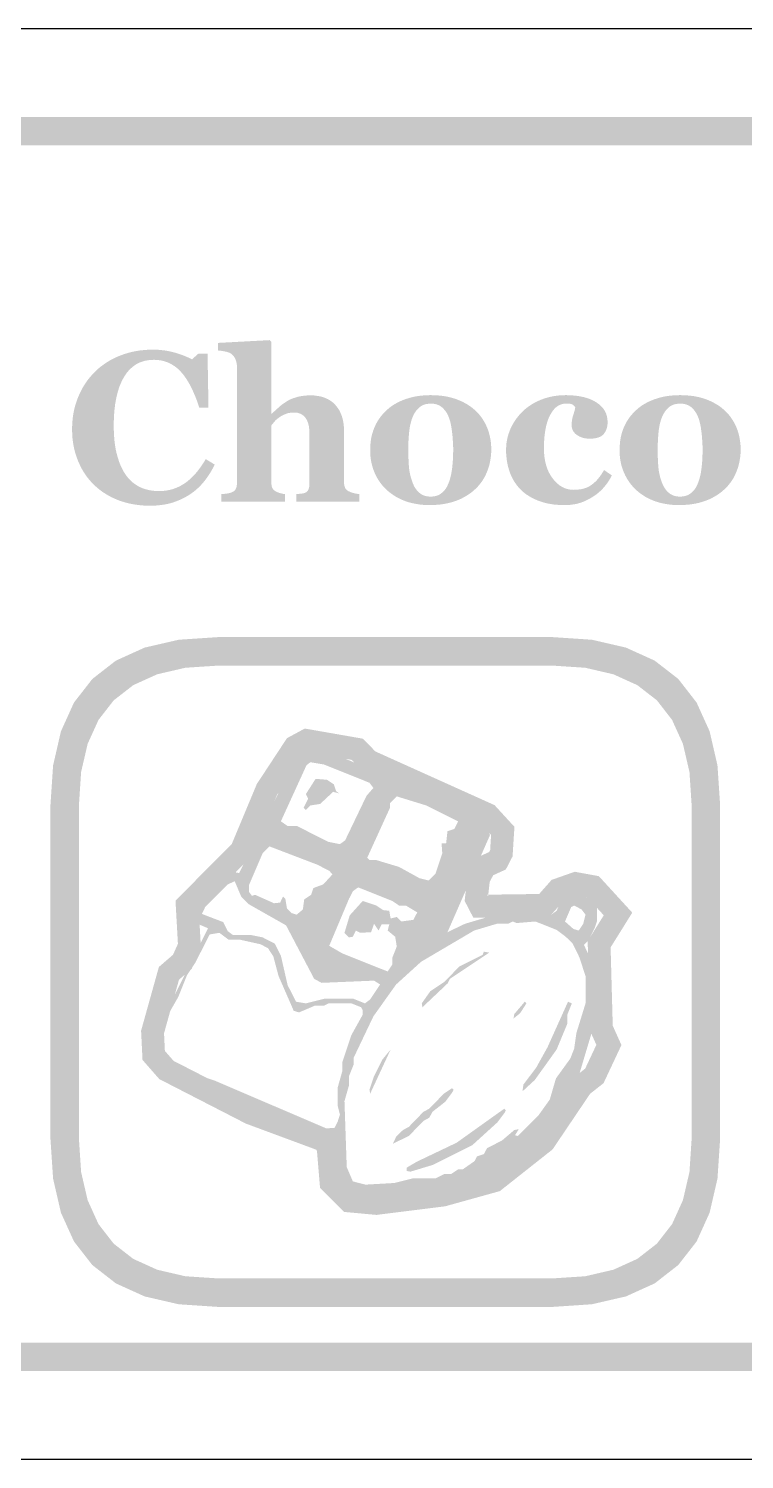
# Model space of a CAD drawing. Header units: millimetres. Extents: x 6 to 594, y 82 to 394.
# Drawn here: x 100.99 to 111.04, y 159.76 to 179.84 of the extents above; entities that cross this region are included whole.
import ezdxf

# ---------------------------------------------------------------- set-up
doc = ezdxf.new("R2010")
doc.units = ezdxf.units.MM
doc.layers.add('CUT', color=1, linetype='Continuous')
doc.layers.add('RASTER', color=7, linetype='Continuous')

msp = doc.modelspace()

# ---------------------------------------------------------------- hatches: boundary and pattern name
at = {"layer": 'RASTER'}
h = msp.add_hatch(color=7, dxfattribs=at)
h.paths.add_polyline_path([(75.2, 176.4), (75.234, 176.916), (75.338, 177.363), (75.509, 177.741), (75.75, 178.05), (76.059, 178.291), (76.438, 178.463), (76.884, 178.566), (77.4, 178.6), (134.6, 178.6), (135.116, 178.566), (135.563, 178.463), (135.941, 178.291), (136.25, 178.05), (136.491, 177.741), (136.663, 177.363), (136.766, 176.916), (136.8, 176.4), (136.8, 163.2), (136.766, 162.684), (136.663, 162.238), (136.491, 161.859), (136.25, 161.55), (135.941, 161.309), (135.563, 161.138), (135.116, 161.034), (134.6, 161), (77.4, 161), (76.884, 161.034), (76.438, 161.138), (76.059, 161.309), (75.75, 161.55), (75.509, 161.859), (75.338, 162.238), (75.234, 162.684), (75.2, 163.2)])
h.paths.add_polyline_path([(75.6, 176.4), (75.6, 163.2), (75.628, 162.778), (75.712, 162.413), (75.853, 162.103), (76.05, 161.85), (76.303, 161.653), (76.613, 161.513), (76.978, 161.428), (77.4, 161.4), (134.6, 161.4), (135.022, 161.428), (135.388, 161.513), (135.697, 161.653), (135.95, 161.85), (136.147, 162.103), (136.288, 162.413), (136.372, 162.778), (136.4, 163.2), (136.4, 176.4), (136.372, 176.822), (136.288, 177.188), (136.147, 177.497), (135.95, 177.75), (135.697, 177.947), (135.388, 178.088), (135.022, 178.172), (134.6, 178.2), (77.4, 178.2), (76.978, 178.172), (76.613, 178.088), (76.303, 177.947), (76.05, 177.75), (75.853, 177.497), (75.712, 177.188), (75.628, 176.822), (75.6, 176.4)])
for points in [[(102.69, 173.144), (102.634, 173.145), (102.578, 173.149), (102.523, 173.155), (102.469, 173.163), (102.416, 173.173), (102.364, 173.186), (102.313, 173.201), (102.262, 173.218), (102.213, 173.238), (102.166, 173.259), (102.12, 173.283), (102.076, 173.309), (102.033, 173.337), (101.992, 173.367), (101.953, 173.399), (101.915, 173.433), (101.88, 173.468), (101.847, 173.506), (101.815, 173.545), (101.786, 173.587), (101.758, 173.63), (101.732, 173.676), (101.709, 173.724), (101.687, 173.773), (101.667, 173.825), (101.65, 173.877), (101.636, 173.931), (101.624, 173.986), (101.615, 174.043), (101.608, 174.1), (101.605, 174.159), (101.603, 174.22), (101.605, 174.279), (101.609, 174.338), (101.615, 174.396), (101.624, 174.452), (101.636, 174.508), (101.651, 174.562), (101.668, 174.615), (101.688, 174.667), (101.71, 174.718), (101.734, 174.767), (101.76, 174.814), (101.789, 174.859), (101.819, 174.903), (101.852, 174.945), (101.887, 174.985), (101.924, 175.024), (101.962, 175.06), (102.003, 175.094), (102.045, 175.125), (102.089, 175.155), (102.134, 175.183), (102.182, 175.208), (102.232, 175.232), (102.283, 175.253), (102.336, 175.272), (102.39, 175.289), (102.444, 175.303), (102.5, 175.314), (102.556, 175.323), (102.614, 175.329), (102.672, 175.333), (102.731, 175.334), (102.774, 175.334), (102.816, 175.332), (102.857, 175.328), (102.896, 175.324), (102.935, 175.318), (102.973, 175.311), (103.01, 175.302), (103.046, 175.293), (103.081, 175.282), (103.114, 175.271), (103.147, 175.26), (103.177, 175.248), (103.207, 175.236), (103.235, 175.224), (103.261, 175.211), (103.286, 175.198), (103.377, 175.279), (103.505, 175.279), (103.518, 174.52), (103.389, 174.52), (103.361, 174.604), (103.331, 174.682), (103.3, 174.754), (103.268, 174.821), (103.234, 174.882), (103.199, 174.937), (103.163, 174.986), (103.125, 175.03), (103.086, 175.068), (103.044, 175.101), (103, 175.129), (102.955, 175.152), (102.907, 175.169), (102.857, 175.182), (102.804, 175.19), (102.75, 175.192), (102.683, 175.188), (102.621, 175.177), (102.562, 175.158), (102.508, 175.132), (102.458, 175.097), (102.411, 175.056), (102.369, 175.007), (102.331, 174.95), (102.298, 174.886), (102.268, 174.816), (102.244, 174.74), (102.224, 174.658), (102.208, 174.57), (102.197, 174.476), (102.19, 174.376), (102.188, 174.269), (102.189, 174.209), (102.191, 174.15), (102.195, 174.094), (102.2, 174.04), (102.207, 173.988), (102.215, 173.939), (102.225, 173.892), (102.237, 173.847), (102.25, 173.804), (102.263, 173.763), (102.278, 173.725), (102.293, 173.689), (102.31, 173.655), (102.327, 173.622), (102.346, 173.593), (102.365, 173.565), (102.387, 173.538), (102.409, 173.513), (102.433, 173.49), (102.458, 173.468), (102.483, 173.449), (102.51, 173.431), (102.537, 173.415), (102.566, 173.401), (102.595, 173.389), (102.625, 173.379), (102.656, 173.37), (102.688, 173.362), (102.72, 173.357), (102.753, 173.353), (102.787, 173.35), (102.822, 173.349), (102.873, 173.351), (102.922, 173.356), (102.97, 173.365), (103.016, 173.377), (103.061, 173.393), (103.105, 173.412), (103.147, 173.435), (103.188, 173.461), (103.227, 173.49), (103.266, 173.524), (103.304, 173.56), (103.341, 173.601), (103.377, 173.645), (103.412, 173.692), (103.446, 173.743), (103.48, 173.798), (103.606, 173.721), (103.59, 173.69), (103.573, 173.659), (103.556, 173.629), (103.538, 173.599), (103.52, 173.571), (103.501, 173.543), (103.482, 173.517), (103.462, 173.491), (103.442, 173.466), (103.42, 173.442), (103.398, 173.418), (103.375, 173.396), (103.352, 173.375), (103.327, 173.354), (103.302, 173.334), (103.276, 173.316), (103.247, 173.296), (103.217, 173.278), (103.186, 173.26), (103.154, 173.244), (103.122, 173.229), (103.089, 173.215), (103.055, 173.202), (103.021, 173.19), (102.985, 173.179), (102.947, 173.17), (102.908, 173.162), (102.868, 173.156), (102.826, 173.151), (102.782, 173.147), (102.737, 173.145), (102.69, 173.144)], [(105.635, 173.2), (104.753, 173.2), (104.753, 173.307), (104.76, 173.308), (104.768, 173.308), (104.776, 173.309), (104.785, 173.31), (104.793, 173.311), (104.802, 173.312), (104.812, 173.313), (104.822, 173.314), (104.831, 173.315), (104.84, 173.317), (104.848, 173.318), (104.856, 173.32), (104.863, 173.322), (104.869, 173.324), (104.875, 173.326), (104.88, 173.329), (104.888, 173.333), (104.894, 173.338), (104.901, 173.343), (104.906, 173.349), (104.911, 173.355), (104.916, 173.361), (104.92, 173.368), (104.923, 173.376), (104.926, 173.384), (104.929, 173.393), (104.931, 173.403), (104.933, 173.414), (104.934, 173.426), (104.935, 173.438), (104.936, 173.452), (104.936, 173.467), (104.936, 174.152), (104.935, 174.189), (104.932, 174.223), (104.928, 174.255), (104.922, 174.284), (104.914, 174.311), (104.904, 174.336), (104.893, 174.358), (104.879, 174.378), (104.865, 174.395), (104.848, 174.41), (104.83, 174.423), (104.811, 174.434), (104.79, 174.442), (104.768, 174.448), (104.744, 174.451), (104.719, 174.452), (104.704, 174.452), (104.69, 174.451), (104.676, 174.45), (104.662, 174.448), (104.649, 174.446), (104.636, 174.443), (104.623, 174.439), (104.61, 174.435), (104.597, 174.43), (104.585, 174.425), (104.572, 174.419), (104.56, 174.413), (104.548, 174.407), (104.535, 174.399), (104.523, 174.392), (104.511, 174.384), (104.501, 174.376), (104.491, 174.369), (104.481, 174.361), (104.473, 174.354), (104.464, 174.346), (104.457, 174.339), (104.45, 174.331), (104.443, 174.324), (104.437, 174.316), (104.431, 174.309), (104.425, 174.301), (104.419, 174.295), (104.414, 174.288), (104.409, 174.282), (104.404, 174.275), (104.4, 174.269), (104.4, 173.483), (104.4, 173.47), (104.4, 173.457), (104.402, 173.445), (104.403, 173.434), (104.405, 173.424), (104.407, 173.414), (104.41, 173.405), (104.413, 173.397), (104.417, 173.389), (104.421, 173.382), (104.426, 173.375), (104.432, 173.368), (104.438, 173.362), (104.446, 173.356), (104.454, 173.35), (104.463, 173.345), (104.468, 173.342), (104.475, 173.339), (104.481, 173.336), (104.488, 173.333), (104.496, 173.33), (104.503, 173.327), (104.512, 173.324), (104.521, 173.322), (104.529, 173.319), (104.538, 173.317), (104.547, 173.315), (104.556, 173.313), (104.565, 173.311), (104.573, 173.309), (104.582, 173.308), (104.59, 173.307), (104.59, 173.2), (103.699, 173.2), (103.699, 173.307), (103.709, 173.308), (103.718, 173.308), (103.728, 173.309), (103.737, 173.31), (103.746, 173.311), (103.755, 173.312), (103.764, 173.313), (103.773, 173.314), (103.782, 173.315), (103.791, 173.317), (103.799, 173.318), (103.807, 173.32), (103.815, 173.322), (103.823, 173.324), (103.83, 173.326), (103.837, 173.329), (103.848, 173.334), (103.859, 173.339), (103.868, 173.344), (103.877, 173.35), (103.884, 173.357), (103.891, 173.364), (103.896, 173.371), (103.901, 173.379), (103.905, 173.388), (103.908, 173.397), (103.911, 173.407), (103.914, 173.418), (103.915, 173.429), (103.917, 173.441), (103.917, 173.453), (103.918, 173.467), (103.918, 175.1), (103.917, 175.112), (103.916, 175.124), (103.915, 175.136), (103.912, 175.148), (103.909, 175.161), (103.905, 175.174), (103.901, 175.186), (103.896, 175.2), (103.89, 175.212), (103.884, 175.224), (103.877, 175.235), (103.869, 175.246), (103.861, 175.255), (103.853, 175.264), (103.844, 175.272), (103.834, 175.279), (103.826, 175.283), (103.818, 175.288), (103.809, 175.292), (103.798, 175.296), (103.787, 175.299), (103.775, 175.303), (103.763, 175.306), (103.749, 175.309), (103.736, 175.311), (103.722, 175.314), (103.709, 175.316), (103.697, 175.318), (103.684, 175.319), (103.672, 175.321), (103.661, 175.322), (103.65, 175.323), (103.65, 175.429), (104.378, 175.468), (104.4, 175.444), (104.4, 174.436), (104.406, 174.436), (104.419, 174.449), (104.433, 174.461), (104.446, 174.472), (104.458, 174.484), (104.471, 174.495), (104.483, 174.506), (104.495, 174.516), (104.506, 174.526), (104.517, 174.536), (104.529, 174.547), (104.542, 174.557), (104.555, 174.567), (104.569, 174.577), (104.584, 174.587), (104.599, 174.597), (104.615, 174.608), (104.629, 174.616), (104.644, 174.625), (104.66, 174.633), (104.677, 174.64), (104.696, 174.648), (104.715, 174.655), (104.735, 174.661), (104.756, 174.668), (104.778, 174.674), (104.801, 174.679), (104.824, 174.683), (104.847, 174.686), (104.871, 174.689), (104.895, 174.691), (104.92, 174.692), (104.945, 174.693), (105.002, 174.691), (105.056, 174.684), (105.106, 174.674), (105.152, 174.659), (105.195, 174.639), (105.234, 174.616), (105.27, 174.588), (105.301, 174.556), (105.329, 174.521), (105.354, 174.483), (105.374, 174.442), (105.391, 174.399), (105.404, 174.352), (105.413, 174.303), (105.419, 174.252), (105.421, 174.198), (105.421, 173.48), (105.421, 173.467), (105.422, 173.454), (105.423, 173.442), (105.425, 173.431), (105.427, 173.421), (105.43, 173.411), (105.433, 173.402), (105.437, 173.393), (105.441, 173.386), (105.447, 173.378), (105.453, 173.371), (105.46, 173.364), (105.468, 173.358), (105.477, 173.352), (105.486, 173.347), (105.497, 173.342), (105.504, 173.339), (105.51, 173.336), (105.517, 173.334), (105.525, 173.331), (105.532, 173.329), (105.54, 173.326), (105.547, 173.324), (105.555, 173.322), (105.564, 173.319), (105.572, 173.317), (105.582, 173.315), (105.591, 173.314), (105.601, 173.312), (105.612, 173.31), (105.623, 173.308), (105.635, 173.307)], [(108.513, 173.153), (108.463, 173.154), (108.414, 173.157), (108.367, 173.161), (108.321, 173.168), (108.277, 173.176), (108.234, 173.186), (108.193, 173.199), (108.153, 173.212), (108.115, 173.228), (108.079, 173.245), (108.044, 173.263), (108.011, 173.283), (107.98, 173.303), (107.95, 173.326), (107.922, 173.349), (107.896, 173.374), (107.872, 173.401), (107.849, 173.429), (107.828, 173.458), (107.808, 173.488), (107.79, 173.519), (107.773, 173.552), (107.759, 173.585), (107.745, 173.62), (107.734, 173.656), (107.724, 173.693), (107.715, 173.73), (107.708, 173.769), (107.703, 173.808), (107.699, 173.848), (107.696, 173.888), (107.696, 173.929), (107.697, 173.967), (107.699, 174.005), (107.704, 174.042), (107.711, 174.078), (107.719, 174.114), (107.73, 174.15), (107.742, 174.185), (107.756, 174.22), (107.772, 174.253), (107.789, 174.286), (107.808, 174.318), (107.828, 174.349), (107.849, 174.378), (107.872, 174.407), (107.896, 174.435), (107.921, 174.461), (107.949, 174.487), (107.978, 174.512), (108.009, 174.535), (108.041, 174.557), (108.075, 174.578), (108.111, 174.597), (108.148, 174.615), (108.187, 174.632), (108.227, 174.647), (108.269, 174.66), (108.311, 174.671), (108.354, 174.68), (108.399, 174.687), (108.444, 174.692), (108.49, 174.695), (108.538, 174.696), (108.603, 174.694), (108.666, 174.689), (108.724, 174.681), (108.779, 174.67), (108.831, 174.656), (108.879, 174.638), (108.923, 174.618), (108.964, 174.594), (109.001, 174.567), (109.033, 174.538), (109.06, 174.507), (109.082, 174.474), (109.099, 174.439), (109.111, 174.401), (109.118, 174.361), (109.121, 174.319), (109.12, 174.293), (109.117, 174.269), (109.113, 174.246), (109.107, 174.224), (109.099, 174.203), (109.09, 174.184), (109.078, 174.166), (109.065, 174.149), (109.05, 174.134), (109.032, 174.121), (109.012, 174.11), (108.989, 174.101), (108.964, 174.094), (108.936, 174.089), (108.906, 174.086), (108.873, 174.085), (108.846, 174.086), (108.821, 174.088), (108.796, 174.092), (108.772, 174.098), (108.75, 174.105), (108.729, 174.114), (108.709, 174.125), (108.689, 174.138), (108.672, 174.151), (108.657, 174.166), (108.644, 174.182), (108.634, 174.198), (108.626, 174.216), (108.62, 174.235), (108.617, 174.254), (108.615, 174.275), (108.616, 174.293), (108.617, 174.311), (108.619, 174.329), (108.621, 174.347), (108.625, 174.364), (108.629, 174.382), (108.633, 174.4), (108.639, 174.417), (108.644, 174.434), (108.649, 174.45), (108.654, 174.465), (108.658, 174.479), (108.661, 174.492), (108.663, 174.504), (108.665, 174.515), (108.667, 174.524), (108.663, 174.531), (108.658, 174.537), (108.653, 174.542), (108.648, 174.547), (108.643, 174.552), (108.638, 174.557), (108.632, 174.561), (108.626, 174.565), (108.619, 174.568), (108.612, 174.571), (108.603, 174.573), (108.594, 174.575), (108.584, 174.576), (108.573, 174.578), (108.561, 174.578), (108.548, 174.578), (108.532, 174.578), (108.516, 174.576), (108.5, 174.574), (108.485, 174.571), (108.47, 174.566), (108.456, 174.561), (108.442, 174.555), (108.428, 174.548), (108.415, 174.539), (108.401, 174.529), (108.388, 174.518), (108.376, 174.505), (108.363, 174.491), (108.351, 174.475), (108.339, 174.458), (108.327, 174.439), (108.316, 174.42), (108.305, 174.4), (108.295, 174.377), (108.286, 174.354), (108.277, 174.328), (108.269, 174.301), (108.261, 174.273), (108.254, 174.243), (108.248, 174.211), (108.243, 174.178), (108.238, 174.144), (108.234, 174.107), (108.231, 174.07), (108.229, 174.03), (108.228, 173.99), (108.227, 173.947), (108.229, 173.883), (108.235, 173.823), (108.244, 173.766), (108.258, 173.712), (108.275, 173.661), (108.296, 173.613), (108.321, 173.568), (108.35, 173.527), (108.381, 173.489), (108.414, 173.457), (108.448, 173.429), (108.484, 173.407), (108.521, 173.389), (108.56, 173.377), (108.6, 173.369), (108.642, 173.367), (108.681, 173.368), (108.719, 173.372), (108.754, 173.377), (108.788, 173.385), (108.819, 173.395), (108.848, 173.408), (108.875, 173.423), (108.9, 173.44), (108.924, 173.459), (108.947, 173.48), (108.969, 173.502), (108.991, 173.527), (109.012, 173.554), (109.032, 173.582), (109.052, 173.613), (109.071, 173.645), (109.181, 173.569), (109.169, 173.547), (109.157, 173.525), (109.144, 173.504), (109.131, 173.484), (109.117, 173.463), (109.103, 173.444), (109.088, 173.425), (109.073, 173.406), (109.056, 173.388), (109.039, 173.37), (109.022, 173.353), (109.003, 173.336), (108.984, 173.32), (108.964, 173.304), (108.943, 173.289), (108.922, 173.275), (108.899, 173.26), (108.875, 173.247), (108.852, 173.234), (108.829, 173.222), (108.805, 173.211), (108.782, 173.201), (108.758, 173.192), (108.734, 173.184), (108.71, 173.177), (108.685, 173.17), (108.658, 173.165), (108.631, 173.161), (108.603, 173.157), (108.574, 173.155), (108.544, 173.154), (108.513, 173.153)]]:
    msp.add_hatch(color=7, dxfattribs=at).paths.add_polyline_path(points)
h = msp.add_hatch(color=7, dxfattribs=at)
h.paths.add_polyline_path([(107.265, 174.48), (107.291, 174.454), (107.316, 174.427), (107.339, 174.399), (107.36, 174.369), (107.38, 174.338), (107.399, 174.306), (107.415, 174.273), (107.43, 174.239), (107.444, 174.203), (107.455, 174.167), (107.465, 174.13), (107.473, 174.092), (107.48, 174.054), (107.484, 174.014), (107.487, 173.975), (107.488, 173.934), (107.487, 173.894), (107.484, 173.854), (107.48, 173.815), (107.473, 173.776), (107.466, 173.738), (107.456, 173.7), (107.444, 173.663), (107.431, 173.627), (107.416, 173.592), (107.4, 173.557), (107.382, 173.525), (107.362, 173.493), (107.34, 173.463), (107.317, 173.434), (107.293, 173.406), (107.266, 173.38), (107.237, 173.354), (107.206, 173.328), (107.173, 173.305), (107.139, 173.283), (107.104, 173.263), (107.068, 173.244), (107.03, 173.227), (106.99, 173.212), (106.949, 173.198), (106.907, 173.186), (106.863, 173.176), (106.818, 173.168), (106.772, 173.161), (106.724, 173.157), (106.674, 173.154), (106.623, 173.153), (106.579, 173.154), (106.536, 173.156), (106.493, 173.16), (106.452, 173.166), (106.411, 173.173), (106.371, 173.182), (106.332, 173.192), (106.294, 173.204), (106.257, 173.218), (106.222, 173.233), (106.187, 173.25), (106.153, 173.268), (106.12, 173.289), (106.089, 173.31), (106.058, 173.333), (106.029, 173.358), (106.001, 173.383), (105.976, 173.41), (105.952, 173.438), (105.929, 173.468), (105.908, 173.499), (105.888, 173.531), (105.87, 173.565), (105.853, 173.601), (105.838, 173.637), (105.825, 173.675), (105.814, 173.714), (105.804, 173.754), (105.797, 173.794), (105.792, 173.836), (105.789, 173.879), (105.788, 173.924), (105.789, 173.967), (105.792, 174.009), (105.796, 174.05), (105.802, 174.09), (105.81, 174.128), (105.82, 174.165), (105.832, 174.202), (105.845, 174.236), (105.86, 174.27), (105.876, 174.303), (105.895, 174.335), (105.915, 174.366), (105.937, 174.396), (105.961, 174.425), (105.987, 174.453), (106.014, 174.48), (106.042, 174.505), (106.071, 174.529), (106.102, 174.551), (106.135, 174.571), (106.169, 174.59), (106.205, 174.608), (106.242, 174.624), (106.281, 174.639), (106.322, 174.652), (106.363, 174.664), (106.406, 174.674), (106.45, 174.682), (106.495, 174.688), (106.541, 174.692), (106.588, 174.695), (106.636, 174.696), (106.687, 174.695), (106.736, 174.692), (106.783, 174.688), (106.829, 174.682), (106.874, 174.674), (106.916, 174.664), (106.958, 174.652), (106.998, 174.639), (107.036, 174.624), (107.073, 174.608), (107.108, 174.59), (107.142, 174.571), (107.175, 174.551), (107.206, 174.529), (107.236, 174.505), (107.265, 174.48)])
h.paths.add_polyline_path([(106.89, 173.465), (106.898, 173.486), (106.905, 173.508), (106.912, 173.532), (106.918, 173.556), (106.924, 173.581), (106.929, 173.608), (106.933, 173.636), (106.938, 173.664), (106.941, 173.694), (106.944, 173.725), (106.947, 173.758), (106.949, 173.791), (106.951, 173.826), (106.952, 173.862), (106.953, 173.899), (106.953, 173.937), (106.953, 173.963), (106.952, 173.99), (106.951, 174.018), (106.949, 174.047), (106.947, 174.076), (106.945, 174.107), (106.942, 174.139), (106.938, 174.171), (106.934, 174.203), (106.93, 174.234), (106.925, 174.262), (106.92, 174.289), (106.914, 174.314), (106.908, 174.338), (106.901, 174.359), (106.894, 174.379), (106.885, 174.402), (106.875, 174.423), (106.864, 174.443), (106.852, 174.462), (106.84, 174.479), (106.826, 174.495), (106.812, 174.51), (106.797, 174.524), (106.781, 174.537), (106.764, 174.547), (106.746, 174.556), (106.726, 174.564), (106.706, 174.57), (106.685, 174.574), (106.663, 174.576), (106.639, 174.577), (106.614, 174.576), (106.59, 174.573), (106.567, 174.569), (106.546, 174.563), (106.526, 174.555), (106.507, 174.545), (106.489, 174.533), (106.473, 174.52), (106.458, 174.505), (106.444, 174.489), (106.43, 174.472), (106.418, 174.454), (106.406, 174.435), (106.396, 174.415), (106.386, 174.394), (106.377, 174.372), (106.37, 174.351), (106.363, 174.328), (106.357, 174.305), (106.351, 174.281), (106.346, 174.256), (106.342, 174.231), (106.338, 174.204), (106.335, 174.176), (106.332, 174.148), (106.33, 174.12), (106.328, 174.091), (106.326, 174.062), (106.325, 174.033), (106.324, 174.003), (106.323, 173.973), (106.323, 173.943), (106.323, 173.904), (106.324, 173.866), (106.324, 173.831), (106.326, 173.797), (106.327, 173.765), (106.329, 173.734), (106.331, 173.705), (106.333, 173.678), (106.336, 173.652), (106.34, 173.626), (106.345, 173.6), (106.351, 173.573), (106.358, 173.547), (106.365, 173.521), (106.374, 173.494), (106.383, 173.468), (106.392, 173.446), (106.402, 173.425), (106.412, 173.405), (106.424, 173.387), (106.437, 173.369), (106.45, 173.353), (106.464, 173.338), (106.48, 173.325), (106.496, 173.312), (106.513, 173.301), (106.532, 173.292), (106.551, 173.285), (106.572, 173.279), (106.593, 173.275), (106.616, 173.273), (106.639, 173.272), (106.661, 173.273), (106.682, 173.275), (106.702, 173.279), (106.721, 173.284), (106.74, 173.291), (106.757, 173.299), (106.774, 173.309), (106.79, 173.321), (106.806, 173.334), (106.82, 173.348), (106.834, 173.364), (106.847, 173.381), (106.859, 173.4), (106.87, 173.42), (106.88, 173.442), (106.89, 173.465)])
h = msp.add_hatch(color=7, dxfattribs=at)
h.paths.add_polyline_path([(110.766, 174.48), (110.792, 174.454), (110.817, 174.427), (110.84, 174.399), (110.861, 174.369), (110.881, 174.338), (110.9, 174.306), (110.916, 174.273), (110.931, 174.239), (110.945, 174.203), (110.956, 174.167), (110.966, 174.13), (110.974, 174.092), (110.98, 174.054), (110.985, 174.014), (110.988, 173.975), (110.989, 173.934), (110.988, 173.894), (110.985, 173.854), (110.981, 173.815), (110.974, 173.776), (110.966, 173.738), (110.957, 173.7), (110.945, 173.663), (110.932, 173.627), (110.917, 173.592), (110.901, 173.557), (110.883, 173.525), (110.863, 173.493), (110.841, 173.463), (110.818, 173.434), (110.794, 173.406), (110.767, 173.38), (110.738, 173.354), (110.707, 173.328), (110.674, 173.305), (110.64, 173.283), (110.605, 173.263), (110.569, 173.244), (110.531, 173.227), (110.491, 173.212), (110.45, 173.198), (110.408, 173.186), (110.364, 173.176), (110.319, 173.168), (110.273, 173.161), (110.225, 173.157), (110.175, 173.154), (110.124, 173.153), (110.08, 173.154), (110.037, 173.156), (109.994, 173.16), (109.953, 173.166), (109.912, 173.173), (109.872, 173.182), (109.833, 173.192), (109.795, 173.204), (109.758, 173.218), (109.722, 173.233), (109.688, 173.25), (109.654, 173.268), (109.621, 173.289), (109.59, 173.31), (109.559, 173.333), (109.53, 173.358), (109.502, 173.383), (109.477, 173.41), (109.453, 173.438), (109.43, 173.468), (109.409, 173.499), (109.389, 173.531), (109.371, 173.565), (109.354, 173.601), (109.339, 173.637), (109.326, 173.675), (109.314, 173.714), (109.305, 173.754), (109.298, 173.794), (109.293, 173.836), (109.29, 173.879), (109.289, 173.924), (109.29, 173.967), (109.293, 174.009), (109.297, 174.05), (109.303, 174.09), (109.311, 174.128), (109.321, 174.165), (109.332, 174.202), (109.346, 174.236), (109.361, 174.27), (109.377, 174.303), (109.396, 174.335), (109.416, 174.366), (109.438, 174.396), (109.462, 174.425), (109.488, 174.453), (109.515, 174.48), (109.543, 174.505), (109.572, 174.529), (109.603, 174.551), (109.636, 174.571), (109.67, 174.59), (109.706, 174.608), (109.743, 174.624), (109.782, 174.639), (109.823, 174.652), (109.864, 174.664), (109.907, 174.674), (109.951, 174.682), (109.995, 174.688), (110.042, 174.692), (110.089, 174.695), (110.137, 174.696), (110.188, 174.695), (110.237, 174.692), (110.284, 174.688), (110.33, 174.682), (110.375, 174.674), (110.417, 174.664), (110.459, 174.652), (110.499, 174.639), (110.537, 174.624), (110.574, 174.608), (110.609, 174.59), (110.643, 174.571), (110.676, 174.551), (110.707, 174.529), (110.737, 174.505), (110.766, 174.48)])
h.paths.add_polyline_path([(110.391, 173.465), (110.399, 173.486), (110.406, 173.508), (110.413, 173.532), (110.419, 173.556), (110.425, 173.581), (110.43, 173.608), (110.434, 173.636), (110.438, 173.664), (110.442, 173.694), (110.445, 173.725), (110.448, 173.758), (110.45, 173.791), (110.452, 173.826), (110.453, 173.862), (110.454, 173.899), (110.454, 173.937), (110.454, 173.963), (110.453, 173.99), (110.452, 174.018), (110.45, 174.047), (110.448, 174.076), (110.446, 174.107), (110.443, 174.139), (110.439, 174.171), (110.435, 174.203), (110.431, 174.234), (110.426, 174.262), (110.421, 174.289), (110.415, 174.314), (110.409, 174.338), (110.402, 174.359), (110.395, 174.379), (110.386, 174.402), (110.376, 174.423), (110.365, 174.443), (110.353, 174.462), (110.341, 174.479), (110.327, 174.495), (110.313, 174.51), (110.298, 174.524), (110.282, 174.537), (110.265, 174.547), (110.247, 174.556), (110.227, 174.564), (110.207, 174.57), (110.186, 174.574), (110.164, 174.576), (110.14, 174.577), (110.115, 174.576), (110.091, 174.573), (110.068, 174.569), (110.047, 174.563), (110.027, 174.555), (110.008, 174.545), (109.99, 174.533), (109.974, 174.52), (109.959, 174.505), (109.945, 174.489), (109.931, 174.472), (109.919, 174.454), (109.907, 174.435), (109.897, 174.415), (109.887, 174.394), (109.878, 174.372), (109.871, 174.351), (109.864, 174.328), (109.858, 174.305), (109.852, 174.281), (109.847, 174.256), (109.843, 174.231), (109.839, 174.204), (109.836, 174.176), (109.833, 174.148), (109.831, 174.12), (109.829, 174.091), (109.827, 174.062), (109.826, 174.033), (109.825, 174.003), (109.824, 173.973), (109.824, 173.943), (109.824, 173.904), (109.825, 173.866), (109.825, 173.831), (109.827, 173.797), (109.828, 173.765), (109.83, 173.734), (109.832, 173.705), (109.834, 173.678), (109.837, 173.652), (109.841, 173.626), (109.846, 173.6), (109.852, 173.573), (109.858, 173.547), (109.866, 173.521), (109.875, 173.494), (109.884, 173.468), (109.893, 173.446), (109.903, 173.425), (109.913, 173.405), (109.925, 173.387), (109.938, 173.369), (109.951, 173.353), (109.965, 173.338), (109.981, 173.325), (109.997, 173.312), (110.014, 173.301), (110.033, 173.292), (110.052, 173.285), (110.073, 173.279), (110.094, 173.275), (110.117, 173.273), (110.14, 173.272), (110.162, 173.273), (110.183, 173.275), (110.203, 173.279), (110.222, 173.284), (110.241, 173.291), (110.258, 173.299), (110.275, 173.309), (110.291, 173.321), (110.307, 173.334), (110.321, 173.348), (110.335, 173.364), (110.348, 173.381), (110.36, 173.4), (110.371, 173.42), (110.381, 173.442), (110.391, 173.465)])
h = msp.add_hatch(color=7, dxfattribs=at)
h.paths.add_polyline_path([(101.3, 168.95), (101.337, 169.501), (101.447, 169.978), (101.63, 170.382), (101.888, 170.713), (102.218, 170.97), (102.622, 171.153), (103.099, 171.263), (103.65, 171.3), (108.35, 171.3), (108.901, 171.263), (109.378, 171.153), (109.782, 170.97), (110.113, 170.713), (110.37, 170.382), (110.553, 169.978), (110.663, 169.501), (110.7, 168.95), (110.7, 164.25), (110.663, 163.699), (110.553, 163.222), (110.37, 162.818), (110.113, 162.488), (109.782, 162.23), (109.378, 162.047), (108.901, 161.937), (108.35, 161.9), (103.65, 161.9), (103.099, 161.937), (102.622, 162.047), (102.218, 162.23), (101.887, 162.488), (101.63, 162.818), (101.447, 163.222), (101.337, 163.699), (101.3, 164.25)])
h.paths.add_polyline_path([(101.7, 168.95), (101.7, 164.25), (101.73, 163.793), (101.822, 163.397), (101.974, 163.062), (102.187, 162.788), (102.462, 162.574), (102.797, 162.422), (103.193, 162.33), (103.65, 162.3), (108.35, 162.3), (108.807, 162.33), (109.203, 162.422), (109.538, 162.574), (109.813, 162.788), (110.026, 163.062), (110.178, 163.397), (110.27, 163.793), (110.3, 164.25), (110.3, 168.95), (110.27, 169.407), (110.178, 169.803), (110.026, 170.138), (109.813, 170.413), (109.538, 170.626), (109.203, 170.778), (108.807, 170.87), (108.35, 170.9), (103.65, 170.9), (103.193, 170.87), (102.797, 170.778), (102.462, 170.626), (102.188, 170.413), (101.974, 170.138), (101.822, 169.803), (101.73, 169.407), (101.7, 168.95)])
h = msp.add_hatch(color=7, dxfattribs=at)
h.paths.add_polyline_path([(104.87, 170.017), (105.688, 169.874), (105.86, 169.696), (107.534, 168.942), (107.813, 168.638), (107.787, 168.223), (107.692, 168.039), (107.515, 167.958), (107.466, 167.867), (107.443, 167.659), (107.43, 167.685), (108.16, 167.695), (108.335, 167.893), (108.66, 168.007), (108.998, 167.945), (109.467, 167.433), (109.163, 166.946), (109.193, 165.846), (109.315, 165.575), (109.064, 165.04), (108.875, 164.891), (108.348, 164.11), (107.608, 163.525), (106.841, 163.312), (105.877, 163.191), (105.422, 163.233), (105.084, 163.57), (105.041, 164.089), (105.029, 164.107), (104.044, 164.472), (102.828, 165.097), (102.592, 165.366), (102.572, 165.776), (102.822, 166.671), (103.02, 166.842), (103.089, 166.995), (103.055, 167.601), (103.846, 168.399), (104.197, 169.239), (104.62, 169.882)])
h.paths.add_polyline_path([(104.924, 169.683), (104.843, 169.639), (104.481, 169.088), (104.117, 168.218), (103.382, 167.477), (103.412, 166.935), (103.283, 166.646), (103.104, 166.492), (102.894, 165.74), (102.906, 165.493), (103.028, 165.353), (104.174, 164.765), (105.238, 164.371), (105.353, 164.197), (105.394, 163.714), (105.567, 163.541), (105.871, 163.512), (106.778, 163.627), (107.46, 163.816), (108.111, 164.33), (108.638, 165.112), (108.806, 165.244), (108.963, 165.578), (108.875, 165.773), (108.841, 167.034), (109.067, 167.396), (108.834, 167.65), (108.686, 167.677), (108.52, 167.619), (108.306, 167.377), (107.236, 167.362), (107.114, 167.598), (107.155, 167.964), (107.284, 168.205), (107.459, 168.284), (107.472, 168.31), (107.485, 168.522), (107.342, 168.677), (105.672, 169.429), (105.53, 169.577), (104.924, 169.683)])
h = msp.add_hatch(color=7, dxfattribs=at)
h.paths.add_polyline_path([(104.894, 169.757), (105.012, 169.767), (105.332, 169.639), (107.055, 168.905), (107.384, 168.723), (107.47, 168.522), (106.873, 167.159), (107.119, 167.277), (107.661, 167.437), (108.076, 167.469), (108.332, 167.405), (108.405, 167.459), (108.482, 167.638), (108.555, 167.692), (108.747, 167.692), (108.916, 167.606), (108.97, 167.501), (108.97, 167.309), (108.938, 167.214), (108.852, 167.044), (108.788, 166.981), (108.938, 166.671), (108.97, 166.511), (108.97, 166.16), (108.938, 166.096), (108.906, 165.777), (108.715, 165.139), (108.565, 164.842), (108.246, 164.395), (107.894, 164.044), (107.607, 163.853), (107.247, 163.671), (106.927, 163.575), (106.608, 163.543), (106.544, 163.511), (106.353, 163.511), (106.034, 163.447), (105.587, 163.447), (105.418, 163.533), (105.3, 163.735), (105.3, 164.245), (105.277, 164.287), (104.374, 164.66), (103.458, 165.085), (103.512, 165.107), (103.608, 165.075), (105.172, 164.405), (105.29, 164.414), (105.332, 164.501), (105.363, 164.596), (105.332, 164.724), (105.332, 164.979), (105.395, 165.203), (105.395, 165.33), (105.523, 165.713), (105.683, 166.001), (105.683, 166.064), (105.66, 166.106), (105.523, 166.16), (105.204, 166.16), (105.14, 166.128), (105.012, 166.128), (104.789, 166.033), (104.715, 166.055), (104.502, 166.543), (104.428, 166.821), (104.352, 166.936), (104.246, 166.99), (103.959, 167.054), (103.799, 167.054), (103.672, 167.15), (103.535, 167.127), (103.33, 166.725), (103.215, 166.553), (103.097, 166.256), (102.97, 166.033), (102.906, 165.873), (102.906, 165.777), (102.842, 165.65), (102.842, 165.554), (102.896, 165.448), (102.992, 165.353), (103.439, 165.117), (103.321, 165.139), (102.96, 165.321), (102.864, 165.417), (102.81, 165.522), (102.81, 165.713), (102.906, 166.001), (103.512, 167.214), (103.311, 167.3), (103.289, 167.469), (103.426, 167.651), (103.49, 167.683), (103.694, 167.893), (103.873, 168.002), (103.949, 167.989), (104.747, 169.617), (104.811, 169.713)])
h.paths.add_polyline_path([(104.948, 169.544), (104.894, 169.502), (104.534, 168.714), (104.629, 168.65), (104.757, 168.65), (105.204, 168.426), (105.363, 168.394), (105.437, 168.449), (105.737, 169.074), (105.833, 169.183), (105.778, 169.256), (105.14, 169.512)])
h.paths.add_polyline_path([(105.022, 169.311), (105.181, 169.298), (105.277, 169.234), (105.309, 169.138), (105.354, 169.106), (105.268, 169.129), (105.086, 168.959), (104.948, 168.937), (104.885, 168.873), (104.853, 168.905), (104.917, 169.033), (104.885, 169.097)])
h.paths.add_polyline_path([(106.161, 169.065), (106.066, 168.969), (106.066, 168.905), (105.746, 168.203), (105.778, 168.171), (105.874, 168.171), (106.193, 168.075), (106.481, 167.916), (106.608, 167.884), (106.704, 167.98), (106.8, 168.267), (106.79, 168.404), (106.854, 168.404), (106.873, 168.576), (106.969, 168.608), (107.023, 168.714), (106.576, 168.937)])
h.paths.add_polyline_path([(104.374, 168.363), (104.278, 168.267), (104.087, 167.82), (104.087, 167.724), (104.128, 167.67), (104.173, 167.683), (104.438, 167.565), (104.524, 167.574), (104.565, 167.66), (104.597, 167.628), (104.62, 167.491), (104.684, 167.427), (104.757, 167.405), (104.843, 167.478), (104.862, 167.619), (104.958, 167.683), (104.99, 167.778), (105.13, 167.83), (105.258, 167.97), (105.213, 168.021), (105.044, 168.107)])
h.paths.add_polyline_path([(103.886, 167.874), (103.79, 167.83), (103.471, 167.51), (103.426, 167.415), (103.726, 167.3), (103.79, 167.172), (103.863, 167.118), (104.119, 167.118), (104.278, 167.086), (104.447, 167), (104.534, 166.831), (104.629, 166.416), (104.747, 166.183), (104.885, 166.16), (105.14, 166.224), (105.555, 166.224), (105.715, 166.16), (105.788, 166.215), (105.928, 166.425), (105.842, 166.479), (105.108, 166.448), (105.003, 166.502), (104.607, 167.255), (104.077, 167.555), (103.981, 167.651)])
h.paths.add_polyline_path([(105.619, 167.788), (105.545, 167.734), (105.491, 167.628), (105.213, 166.968), (105.395, 166.862), (106.034, 166.607), (106.098, 166.703), (106.098, 166.799), (106.161, 166.958), (106.139, 167.095), (106.034, 167.182), (106.056, 167.268), (105.948, 167.268), (105.906, 167.182), (105.842, 167.277), (105.801, 167.159), (105.651, 167.15), (105.587, 167.182), (105.545, 167.095), (105.491, 167.086), (105.427, 167.15), (105.501, 167.395), (105.683, 167.597), (105.874, 167.533), (105.97, 167.469), (106.056, 167.459), (106.075, 167.351), (106.161, 167.373), (106.225, 167.309), (106.394, 167.332), (106.449, 167.437), (106.289, 167.533), (106.193, 167.533), (106.098, 167.597)])
h.paths.add_polyline_path([(108.651, 167.533), (108.609, 167.51), (108.523, 167.309), (108.641, 167.204), (108.715, 167.182), (108.779, 167.277), (108.811, 167.405), (108.756, 167.478)])
h.paths.add_polyline_path([(107.789, 167.309), (107.725, 167.277), (107.566, 167.277), (107.247, 167.182), (106.503, 166.744), (106.152, 166.425), (105.833, 165.978), (105.555, 165.394), (105.555, 165.298), (105.491, 165.139), (105.491, 165.011), (105.427, 164.788), (105.459, 163.862), (105.545, 163.661), (105.724, 163.616), (106.129, 163.639), (106.385, 163.703), (106.704, 163.703), (106.832, 163.766), (106.927, 163.766), (107.023, 163.83), (107.087, 163.83), (107.256, 163.948), (107.288, 164.012), (107.384, 164.044), (107.428, 164.127), (107.639, 164.236), (107.811, 164.382), (107.875, 164.395), (107.821, 164.309), (107.863, 164.299), (108.15, 164.587), (108.309, 164.81), (108.396, 165.107), (108.597, 165.385), (108.651, 165.522), (108.683, 165.745), (108.811, 166.16), (108.811, 166.543), (108.724, 166.808), (108.629, 167), (108.533, 167.095), (108.405, 167.191), (108.108, 167.309), (107.843, 167.287)])
h.paths.add_polyline_path([(107.384, 166.885), (107.46, 166.872), (106.905, 166.502), (106.873, 166.438), (106.522, 166.106), (106.512, 166.16), (106.631, 166.329), (106.822, 166.457), (107.045, 166.681), (107.365, 166.84)])
h.paths.add_polyline_path([(107.958, 166.183), (107.981, 166.16), (107.894, 166.023), (107.799, 165.946), (107.811, 166.01)])
h.paths.add_polyline_path([(108.565, 166.183), (108.619, 166.16), (108.555, 166.001), (108.555, 165.873), (108.405, 165.512), (108.099, 165.085), (107.926, 164.925), (107.939, 165.021), (108.118, 165.257), (108.277, 165.544)])
h.paths.add_polyline_path([(106.075, 165.512), (105.788, 164.893), (105.778, 164.947), (105.842, 165.139), (105.96, 165.372)])
h.paths.add_polyline_path([(106.937, 164.97), (106.959, 164.947), (106.937, 164.906), (106.841, 164.778), (106.662, 164.638), (106.618, 164.555), (106.535, 164.51), (106.331, 164.299), (106.107, 164.191), (106.152, 164.287), (106.248, 164.382), (106.331, 164.427), (106.535, 164.638), (106.618, 164.682), (106.822, 164.893)])
h.paths.add_polyline_path([(107.671, 164.682), (107.693, 164.66), (107.671, 164.619), (107.575, 164.491), (107.224, 164.172), (106.672, 163.894), (106.353, 163.798), (106.299, 163.808), (106.299, 163.853), (106.439, 163.936), (107.001, 164.204)])

# ---------------------------------------------------------------- linework, layer by layer
at = {"layer": 'CUT'}
for points in [[(76.999, 179.84), (135.001, 179.84)], [(135.001, 159.76), (76.999, 159.76)]]:
    msp.add_lwpolyline(points, dxfattribs=at)

doc.saveas('drawing.dxf')
